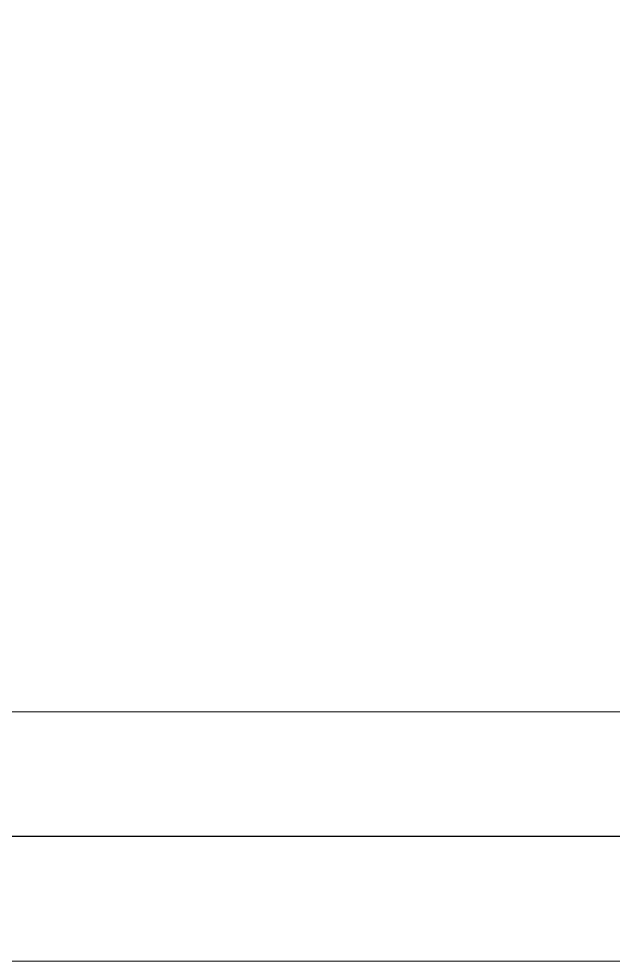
# Model space of a CAD drawing. Header units: millimetres. Extents: x -187347 to 135007, y -6415 to 292048.
# Drawn here: x -44452 to -43259, y 21921 to 23811 of the extents above; entities that cross this region are included whole.
import ezdxf

# ---------------------------------------------------------------- set-up
doc = ezdxf.new("R2010")
doc.units = ezdxf.units.MM
doc.header["$LTSCALE"] = 100
doc.linetypes.add('CENTER', pattern=[50.8, 31.75, -6.35, 6.35, -6.35])
doc.layers.get('0').update_dxf_attribs({"lineweight": 18})
doc.layers.add('Layout Kromeka', color=1, linetype='Continuous', lineweight=5)
doc.layers.add('Tracklength', color=4, linetype='Continuous')

# ---------------------------------------------------------------- blocks, each defined once
blk = doc.blocks.new('*U1714')
at = {"ltscale": 10}
for p, q in [((200, -10695), (-2800, -10695)), ((-2800, -11195), (200, -11195))]:
    blk.add_line(p, q, dxfattribs=at)
at = {"color": 4, "linetype": 'CENTER', "ltscale": 10}
blk.add_lwpolyline([(-2800, -10945), (200, -10945, -0.414214), (1555, -12300), (1555, -13900)], format="xyb", dxfattribs=at)

msp = doc.modelspace()

# ---------------------------------------------------------------- linework, layer by layer
at = {"layer": 'Layout Kromeka', "color": 4, "linetype": 'Continuous', "ltscale": 20, "elevation": 7321.6}
msp.add_lwpolyline([(-44052.8, 22170.5), (-45052.8, 22170.5, -0.414214), (-46407.8, 23525.5), (-46407.8, 25149.4), (-46407.8, 25625.5, -0.414214), (-45052.8, 26980.5), (-44052.8, 26980.5)], format="xyb", dxfattribs=at)
at = {"layer": 'Tracklength', "elevation": 7321.6}
msp.add_lwpolyline([(-42052.8, 22170.5), (-45052.8, 22170.5, -0.414214), (-46407.8, 23525.5), (-46407.8, 25625.5, -0.414214), (-45052.8, 26980.5), (-43252.8, 26980.5)], format="xyb", dxfattribs=at)

# ---------------------------------------------------------------- block references
at = {"layer": 'Layout Kromeka', "rotation": 180}
msp.add_blockref('*U1714', (-44773.5, 11225.5, -3.4), dxfattribs=at)

doc.saveas('drawing.dxf')
